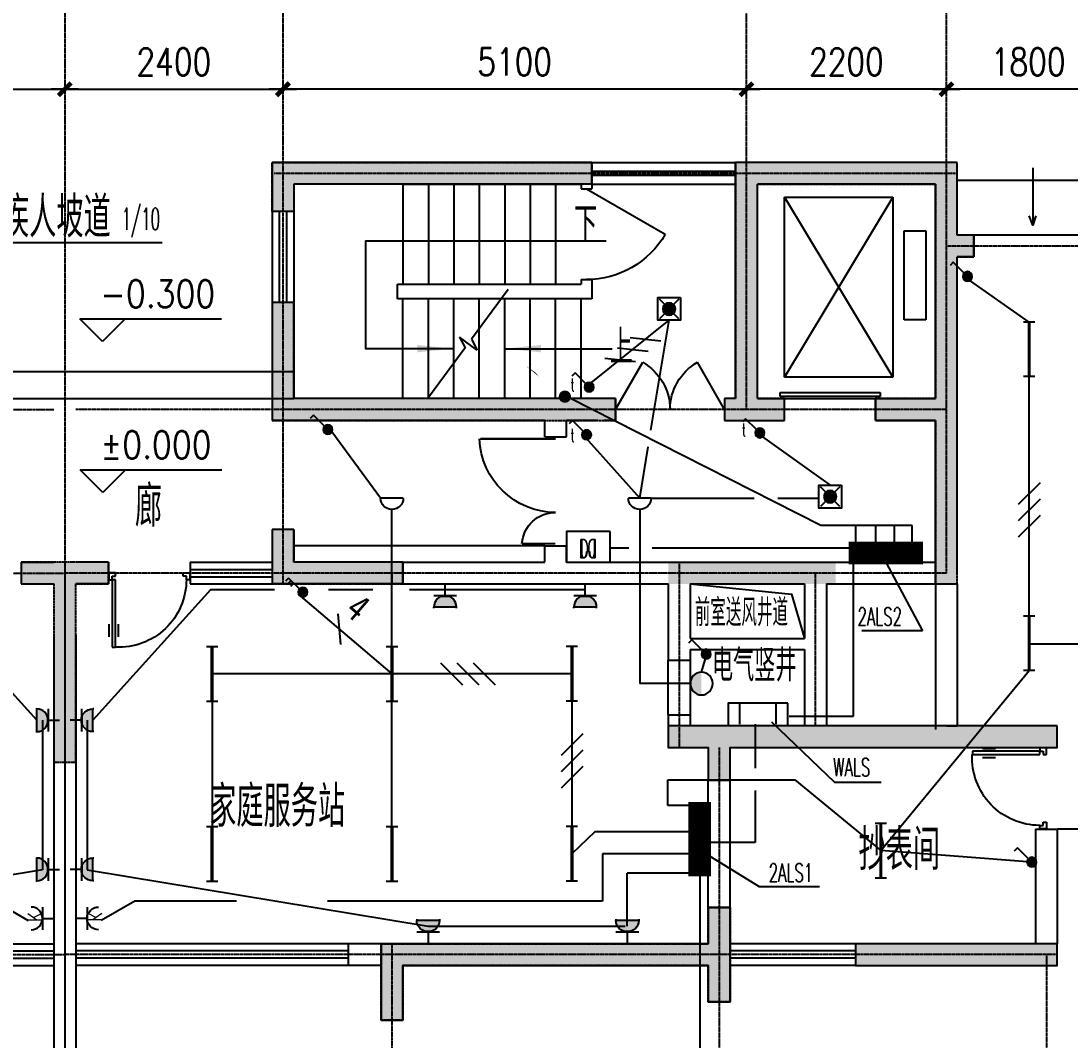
# Model space of a CAD drawing. Extents: x -170759 to 304867, y -311201 to 112352.
# Drawn here: x -65730 to -54188, y -171498 to -160280 of the extents above; entities that cross this region are included whole.
import ezdxf
from ezdxf.enums import TextEntityAlignment as Align

# ---------------------------------------------------------------- set-up
doc = ezdxf.new("R2010")
doc.units = 0
doc.linetypes.add('ACAD_ISO04W100', pattern=[30.5, 24, -3, 0.5, -3])
doc.linetypes.add('DOTE', pattern=[2.42, 2, -0.2, 0.02, -0.2])
doc.layers.get('0').update_dxf_attribs({"linetype": 'CONTINUOUS'})
doc.layers.get('DEFPOINTS').update_dxf_attribs({"linetype": 'CONTINUOUS'})
for name, color, linetype in [('AXIS', 3, 'CONTINUOUS'), ('DOOR', 2, 'CONTINUOUS'), ('DOTE', 251, 'CONTINUOUS'), ('EQUIP', 3, 'CONTINUOUS'), ('PUB_DIM', 3, 'CONTINUOUS'), ('PUB_DIM1', 3, 'CONTINUOUS'), ('STAIR', 2, 'CONTINUOUS'), ('TEX', 7, 'CONTINUOUS'), ('TEXT', 6, 'CONTINUOUS'), ('WALL', 7, 'CONTINUOUS'), ('WINDOW', 151, 'CONTINUOUS'), ('WINDOW_TEXT', 7, 'CONTINUOUS'), ('WIRE', 1, 'CONTINUOUS'), ('WZ', 3, 'CONTINUOUS'), ('ZXX', 2, 'ACAD_ISO04W100'), ('图层1', 1, 'CONTINUOUS')]:
    doc.layers.add(name, color=color, linetype=linetype)
doc.styles.add('DIM_FONT', font='SIMPLEX.shx', dxfattribs={"width": 0.8})
doc.styles.add('HZ1', font='txt', dxfattribs={"bigfont": 'hzk'})
doc.styles.add('HZS', font='txt', dxfattribs={"width": 0.7, "bigfont": 'HZS'})
doc.styles.add('HZXXX', font='romans', dxfattribs={"width": 0.7, "bigfont": 'hzs'})
doc.styles.add('SIMPLEX', font='SIMPLEX.SHX')
doc.dimstyles.new('AXIS', dxfattribs={"dimtxt": 300, "dimasz": 1, "dimexe": 250, "dimexo": 300, "dimgap": 150, "dimtad": 1, "dimdec": 0, "dimdsep": 46, "dimtxsty": 'DIM_FONT', "dimblk": '_DIMX', "dimblk1": '_DIMX', "dimblk2": '_DIMX', "dimcen": 2.5, "dimse1": 1, "dimse2": 1, "dimclrd": 3, "dimclre": 3, "dimclrt": 7, "dimadec": 0, "dimazin": 0, "dimtfac": 1, "dimtdec": 0, "dimtix": 1, "dimtmove": 2, "dimatfit": 3, "dimldrblk": '_DIMX', "dimfxl": 0, "dimtolj": 1, "dimtzin": 0, "dimarcsym": 0})

# ---------------------------------------------------------------- blocks, each defined once
blk = doc.blocks.new('_DIMX')
blk.add_line((-150, 0), (150, 0))
at = {"const_width": 50}
blk.add_lwpolyline([(-70, -70), (70, 70)], dxfattribs=at)
blk = doc.blocks.new('*D658')
at = {"layer": 'AXIS', "color": 3, "lineweight": -2}
blk.add_line((-55549, -161031), (-57747, -161031), dxfattribs=at)
at = {"layer": 'DEFPOINTS', "color": 0}
for p in [(-57748, -161031), (-57748, -162031), (-55548, -161958)]:
    blk.add_point(p, dxfattribs=at)
at = {"layer": 'AXIS', "color": 3, "lineweight": -2, "rotation": 180}
blk.add_blockref('_DIMX', (-57748, -161031), dxfattribs=at)
at = {"layer": 'AXIS', "color": 3, "lineweight": -2}
blk.add_blockref('_DIMX', (-55548, -161031), dxfattribs=at)
at = {"layer": 'AXIS', "color": 7, "insert": (-56648, -160731), "char_height": 300, "attachment_point": 5, "style": 'DIM_FONT'}
blk.add_mtext('\\A1;2200', dxfattribs=at)
blk = doc.blocks.new('*D659')
at = {"layer": 'AXIS', "color": 3, "lineweight": -2}
blk.add_line((-57749, -161031), (-62847, -161031), dxfattribs=at)
at = {"layer": 'DEFPOINTS', "color": 0}
for p in [(-62848, -161031), (-62848, -161958), (-57748, -162031)]:
    blk.add_point(p, dxfattribs=at)
at = {"layer": 'AXIS', "color": 3, "lineweight": -2, "rotation": 180}
blk.add_blockref('_DIMX', (-62848, -161031), dxfattribs=at)
at = {"layer": 'AXIS', "color": 3, "lineweight": -2}
blk.add_blockref('_DIMX', (-57748, -161031), dxfattribs=at)
at = {"layer": 'AXIS', "color": 7, "insert": (-60298, -160731), "char_height": 300, "attachment_point": 5, "style": 'DIM_FONT'}
blk.add_mtext('\\A1;5100', dxfattribs=at)
blk = doc.blocks.new('_DBLK1')
for p, q in [((-0.5, 0), (-0.25, -0.433)), ((0.5, 0), (0.25, -0.433))]:
    blk.add_line(p, q)
for centre, start, end in [((-0.5, 0), 300, 0), ((0.5, 0), 180, 240)]:
    blk.add_arc(centre, 0.5, start, end)
at = {"layer": 'WINDOW_TEXT', "style": 'SIMPLEX', "flags": 9}
blk.add_attdef('A', text='', height=1, dxfattribs=at).set_placement((0, 1.5), align=Align.MIDDLE)
blk = doc.blocks.new('_LINKPT1')
blk.add_line((0, 0), (0, 0))
blk = doc.blocks.new('M_Y4YTM')
for p, q in [((-1.2, 0.25), (-1.2, -0.25)), ((-1.2, 0), (1.2, 0)), ((1.2, 0.25), (1.2, -0.25))]:
    blk.add_line(p, q)
at = {"const_width": 0.14}
blk.add_lwpolyline([(-1.2, 0), (1.2, 0)], dxfattribs=at)
at = {"xscale": 0.002, "yscale": 0.002, "zscale": 0.002}
for p in [(-1.2, 0), (0, 0), (1.2, 0)]:
    blk.add_blockref('_LINKPT1', p, dxfattribs=at)
at = {"width": 0.8, "flags": 9}
blk.add_attdef('A', (0, 0), '', height=0.00002, dxfattribs=at)
blk = doc.blocks.new('_X27OFR')
for p, q in [((0.25, 0.25), (-0.25, 0.25)), ((0, 0.25), (0, 0))]:
    blk.add_line(p, q)
blk.add_arc((0, 0.5), 0.25, 180, 0)
at = {"xscale": 0.002, "yscale": 0.002, "zscale": 0.002}
blk.add_blockref('_LINKPT1', (0, 0), dxfattribs=at)
at = {"style": 'DIM_FONT', "width": 0.8}
blk.add_text('K', height=0.3, dxfattribs=at).set_placement((-0.075, 0.274))
at = {"style": 'DIM_FONT', "width": 0.8, "flags": 9}
blk.add_attdef('A', (0, 0), '', height=0.00002, dxfattribs=at)
blk = doc.blocks.new('M_X23')
for p, q in [((-0.5, 1.05), (-0.5, 1)), ((-0.5, 1), (0.5, 1)), ((0.5, 1.05), (0.5, 1)), ((0.5, 0.5), (-0.5, 0.5)), ((0, 0.5), (0, 0))]:
    blk.add_line(p, q)
blk.add_arc((0, 1), 0.5, 180, 0)
for points in [[(0.433, 0.75), (-0.433, 0.75), (0.5, 1), (-0.5, 1)], [(0.25, 0.567), (-0.25, 0.567), (0.433, 0.75), (-0.433, 0.75)], [(0, 0.5), (0, 0.5), (0.25, 0.567), (-0.25, 0.567)]]:
    blk.add_solid(points)
blk.add_blockref('_LINKPT1', (0.001, 0))
at = {"width": 0.8, "flags": 9}
blk.add_attdef('A', (0, 0), '', height=0.00002, dxfattribs=at)
blk = doc.blocks.new('M_A17ORW')
at = {"const_width": 0.02}
for points in [[(-0.481, -0.0014), (-0.481, -0.3084)], [(0.481, 0.0014), (0.481, -0.6906)]]:
    blk.add_lwpolyline(points, dxfattribs=at)
for centre, radius, start, end in [((-0.5008, -0.0026), 0.3067, 274.24917, 0.21013), ((0.5046, 0.0019), 0.6987, 180.27623, 268.06031)]:
    blk.add_arc(centre, radius, start, end)
blk = doc.blocks.new('_WIE1')
blk.add_line((0.4, 0.4), (-0.4, -0.4))
at = {"width": 0.8}
blk.add_attdef('N', text='', height=1, dxfattribs=at).set_placement((-0.017, 1.056), align=Align.MIDDLE)
blk = doc.blocks.new('M_X10')
for p, q in [((0.147, 0.356), (0.625, 0.833)), ((0.399, 0.607), (0.54, 0.466)), ((0.512, 0.72), (0.653, 0.579)), ((0.625, 0.833), (0.766, 0.692))]:
    blk.add_line(p, q)
blk.add_circle((0, 0.208), 0.208)
for points in [[(-0.18, 0.313), (0.18, 0.313), (-0.208, 0.208), (0.208, 0.208)], [(-0.18, 0.104), (0.18, 0.104), (-0.208, 0.208), (0.208, 0.208)], [(-0.104, 0.389), (0.104, 0.389), (-0.18, 0.313), (0.18, 0.313)], [(-0.104, 0.028), (0.104, 0.028), (-0.18, 0.104), (0.18, 0.104)], [(0, 0.417), (0, 0.417), (-0.104, 0.389), (0.104, 0.389)], [(0, 0), (0, 0), (-0.104, 0.028), (0.104, 0.028)]]:
    blk.add_solid(points)
for p in [(-0.208, 0.208), (0, 0.417), (0.208, 0.208), (0, 0)]:
    blk.add_blockref('_LINKPT1', p)
at = {"width": 0.8, "flags": 9}
blk.add_attdef('A', (0, 0), '', height=0.00002, dxfattribs=at)
blk = doc.blocks.new('M_A23MCU')
for p, q in [((-0.454, 0.081), (-0.454, 0.905)), ((-0.454, 0.905), (-0.413, 0.905)), ((-0.413, 0.905), (-0.413, 0.081)), ((-0.489, 0.782), (-0.489, 0.624)), ((-0.378, 0.782), (-0.378, 0.624)), ((-0.495, -0.002), (-0.495, 0.081)), ((-0.495, 0.081), (-0.454, 0.081)), ((-0.413, 0.081), (-0.454, 0.081)), ((-0.454, 0.081), (-0.454, 0.039)), ((-0.454, 0.039), (-0.413, 0.039)), ((-0.413, 0.039), (-0.413, -0.002)), ((0.412, 0.039), (0.412, -0.002)), ((0.453, 0.039), (0.412, 0.039)), ((0.453, 0.081), (0.453, 0.039)), ((0.494, 0.081), (0.453, 0.081)), ((0.494, -0.002), (0.494, 0.081)), ((-0.413, -0.002), (-0.495, -0.002)), ((-0.495, -0.002), (-0.495, -0.002)), ((0.412, -0.002), (0.494, -0.002)), ((0.494, -0.002), (0.494, -0.002))]:
    blk.add_line(p, q)
blk.add_arc((-0.372, 0.082), 0.825, 359.9283, 92.866)
blk = doc.blocks.new('_WIE3')
for p, q in [((-0.2, 0.4), (-1, -0.4)), ((0.4, 0.4), (-0.4, -0.4)), ((1, 0.4), (0.2, -0.4))]:
    blk.add_line(p, q)
at = {"width": 0.8}
blk.add_attdef('N', text='', height=1, dxfattribs=at).set_placement((-0.017, 1.056), align=Align.MIDDLE)
blk = doc.blocks.new('M_X2')
for p, q in [((0.147, 0.356), (0.625, 0.833)), ((0.625, 0.833), (0.766, 0.692))]:
    blk.add_line(p, q)
blk.add_circle((0, 0.208), 0.208)
for points in [[(-0.18, 0.313), (0.18, 0.313), (-0.208, 0.208), (0.208, 0.208)], [(-0.18, 0.104), (0.18, 0.104), (-0.208, 0.208), (0.208, 0.208)], [(-0.104, 0.389), (0.104, 0.389), (-0.18, 0.313), (0.18, 0.313)], [(-0.104, 0.028), (0.104, 0.028), (-0.18, 0.104), (0.18, 0.104)], [(0, 0.417), (0, 0.417), (-0.104, 0.389), (0.104, 0.389)], [(0, 0), (0, 0), (-0.104, 0.028), (0.104, 0.028)]]:
    blk.add_solid(points)
for p in [(-0.208, 0.208), (0, 0.417), (0.208, 0.208), (0, 0)]:
    blk.add_blockref('_LINKPT1', p)
at = {"width": 0.8, "flags": 9}
blk.add_attdef('A', (0, 0), '', height=0.00002, dxfattribs=at)
blk = doc.blocks.new('M_Y22UGQ')
blk.add_circle((0, 0.5), 0.5)
for points in [[(0.433, 0.25), (-0.433, 0.25), (0.5, 0.5), (-0.5, 0.5)], [(0.25, 0.067), (-0.25, 0.067), (0.433, 0.25), (-0.433, 0.25)], [(0, 0), (0, 0), (0.25, 0.067), (-0.25, 0.067)]]:
    blk.add_solid(points)
for p in [(0, 1), (0, 1), (-0.5, 0.5), (-0.5, 0.5), (0.5, 0.5), (0.5, 0.5), (0, 0), (0, 0)]:
    blk.add_blockref('_LINKPT1', p)
at = {"width": 0.8, "flags": 9}
blk.add_attdef('A', (0, 0), '', height=0.00002, dxfattribs=at)
blk = doc.blocks.new('_Y0SCX')
blk.add_line((-0.5, 0), (0.5, 0))
blk.add_arc((0, 0), 0.5, 180, 0)
at = {"xscale": 0.002, "yscale": 0.002, "zscale": 0.002}
for p in [(-0.5, 0), (0, 0), (0.5, 0), (0, -0.5)]:
    blk.add_blockref('_LINKPT1', p, dxfattribs=at)
at = {"style": 'DIM_FONT', "width": 0.8, "flags": 9}
blk.add_attdef('A', (0, 0), '', height=0.00002, dxfattribs=at)
blk = doc.blocks.new('M_Y9')
for p, q in [((-0.429, 0.429), (0.429, -0.429)), ((-0.429, -0.429), (0.429, 0.429))]:
    blk.add_line(p, q)
blk.add_lwpolyline([(-0.5, 0.5), (-0.5, -0.5), (0.5, -0.5), (0.5, 0.5)], close=True)
blk.add_circle((0, 0), 0.275)
for points in [[(-0.238, 0.137), (0.238, 0.137), (-0.275, 0), (0.275, 0)], [(-0.238, -0.137), (0.238, -0.137), (-0.275, 0), (0.275, 0)], [(-0.137, 0.238), (0.137, 0.238), (-0.238, 0.137), (0.238, 0.137)], [(0, 0.275), (0, 0.275), (-0.137, 0.238), (0.137, 0.238)], [(-0.137, -0.238), (0.137, -0.238), (-0.238, -0.137), (0.238, -0.137)], [(0, -0.275), (0, -0.275), (-0.137, -0.238), (0.137, -0.238)]]:
    blk.add_solid(points)
for p in [(0, 0.5), (-0.5, 0), (0.5, 0), (0, -0.5)]:
    blk.add_blockref('_LINKPT1', p)
at = {"width": 0.8, "flags": 9}
blk.add_attdef('A', (0, 0), '', height=0.00002, dxfattribs=at)
blk = doc.blocks.new('_DBLK')
blk.add_line((-0.5, 0), (0, -0.866))
blk.add_arc((-0.5, 0), 1, 300, 0)
at = {"layer": 'WINDOW_TEXT', "style": 'SIMPLEX', "flags": 9}
blk.add_attdef('A', text='', height=1, dxfattribs=at).set_placement((0, 1.5), align=Align.MIDDLE)
blk = doc.blocks.new('_ARROW')
blk.add_solid([(0, 0), (-1, 0.1), (-1, -0.1)])
blk = doc.blocks.new('*D683')
at = {"layer": 'AXIS', "color": 3, "lineweight": -2}
blk.add_line((-53749, -161031), (-55547, -161031), dxfattribs=at)
at = {"layer": 'DEFPOINTS', "color": 0}
for p in [(-55548, -161031), (-53748, -161811), (-55548, -161958)]:
    blk.add_point(p, dxfattribs=at)
at = {"layer": 'AXIS', "color": 3, "lineweight": -2, "rotation": 180}
blk.add_blockref('_DIMX', (-55548, -161031), dxfattribs=at)
at = {"layer": 'AXIS', "color": 3, "lineweight": -2}
blk.add_blockref('_DIMX', (-53748, -161031), dxfattribs=at)
at = {"layer": 'AXIS', "color": 7, "insert": (-54648, -160731), "char_height": 300, "attachment_point": 5, "style": 'DIM_FONT'}
blk.add_mtext('\\A1;1800', dxfattribs=at)
blk = doc.blocks.new('A$C5BF41A8D')
at = {"layer": '图层1', "color": 4}
blk.add_lwpolyline([(325, 69, 0, 0, 0), (137, 479, 80, 0, 0), (0, 736, 0, 0, 0)], format="xyseb", dxfattribs=at)
at = {"layer": '图层1', "color": 4, "const_width": 111}
blk.add_lwpolyline([(339, 135, -1), (240, 80, -1)], format="xyb", close=True, dxfattribs=at)
blk = doc.blocks.new('A$C6CB452B1')
at = {"layer": '图层1', "color": 4, "rotation": 10.00053800874776}
blk.add_blockref('A$C5BF41A8D', (128, -45), dxfattribs=at)
blk = doc.blocks.new('A$C7E1201DE')
at = {"layer": 'EQUIP'}
blk.add_blockref('A$C6CB452B1', (0, -1), dxfattribs=at)

msp = doc.modelspace()

# ---------------------------------------------------------------- hatches: boundary and pattern name
at = {"layer": 'ZXX'}
h = msp.add_hatch(color=256, dxfattribs=at)
h.paths.add_polyline_path([(-62847.73424, -161837.50102), (-59447.73424, -161837.50102), (-59447.73424, -161957.50102), (-62847.73424, -161957.50102)])
h.paths.add_polyline_path([(-62847.73424, -161957.50102), (-59447.73424, -161957.50102), (-59447.73424, -162077.50102), (-62727.73424, -162077.50102), (-62727.73424, -162377.50102), (-62847.73424, -162377.50102)])
h.paths.add_polyline_path([(-62967.73424, -161837.50102), (-62847.73424, -161837.50102), (-62847.73424, -162377.50102), (-62967.73424, -162377.50102)])
for points in [[(-55427.73424, -166477.50102), (-55427.73424, -162877.50102), (-55247.73424, -162877.50102), (-55247.73424, -162637.50102), (-55427.73424, -162637.50102), (-55427.73424, -161837.50102), (-57867.73424, -161837.50102), (-57867.73424, -164437.50102), (-57987.73424, -164437.50102), (-57987.73424, -164677.50102), (-57327.73424, -164677.50102), (-57327.73424, -164437.50102), (-57627.73424, -164437.50102), (-57627.73424, -162077.50102), (-55667.73424, -162077.50102), (-55667.73424, -164437.50102), (-56327.73424, -164437.50102), (-56327.73424, -164677.50102), (-55667.73424, -164677.50102), (-55667.73424, -166477.50102)], [(-54327.73424, -168277.50102), (-54327.73424, -168037.50102), (-58607.73424, -168037.50102), (-58607.73424, -168277.50102), (-58167.73424, -168277.50102), (-58167.73424, -168637.50102), (-57927.73424, -168637.50102), (-57927.73424, -168277.50102)]]:
    msp.add_hatch(color=256, dxfattribs=at).paths.add_polyline_path(points)
h = msp.add_hatch(color=256, dxfattribs=at)
h.paths.add_polyline_path([(-62847.73424, -163377.50102), (-62727.73424, -163377.50102), (-62727.73424, -164437.50102), (-59187.73424, -164437.50102), (-59187.73424, -164557.50102), (-62847.73424, -164557.50102)])
h.paths.add_polyline_path([(-59847.73424, -164557.50102), (-59187.73424, -164557.50102), (-59187.73424, -164677.50102), (-59847.73424, -164677.50102)])
h.paths.add_polyline_path([(-62847.73424, -164557.50102), (-59847.73424, -164557.50102), (-59847.73424, -164677.50102), (-62847.73424, -164677.50102)])
h.paths.add_polyline_path([(-62967.73424, -163377.50102), (-62847.73424, -163377.50102), (-62847.73424, -164557.50102), (-62967.73424, -164557.50102)])
h.paths.add_polyline_path([(-62967.73424, -164557.50102), (-62847.73424, -164557.50102), (-62847.73424, -164677.50102), (-62967.73424, -164677.50102)])
h = msp.add_hatch(color=256, dxfattribs=at)
h.paths.add_polyline_path([(-62967.73424, -165877.50102), (-62847.73424, -165877.50102), (-62847.73424, -166357.50102), (-62967.73424, -166357.50102)])
h.paths.add_polyline_path([(-62847.73424, -165877.50102), (-62727.73424, -165877.50102), (-62727.73424, -166237.50102), (-61527.73424, -166237.50102), (-61527.73424, -166357.50102), (-62847.73424, -166357.50102)])
h.paths.add_polyline_path([(-62847.73424, -166357.50102), (-61527.73424, -166357.50102), (-61527.73424, -166477.50102), (-62847.73424, -166477.50102)])
h.paths.add_polyline_path([(-62967.73424, -166357.50102), (-62847.73424, -166357.50102), (-62847.73424, -166477.50102), (-62967.73424, -166477.50102)])
h = msp.add_hatch(color=256, dxfattribs=at)
h.paths.add_polyline_path([(-65727.73424, -166237.50102), (-65727.73424, -166357.50102), (-65247.73424, -166357.50102), (-64767.73424, -166357.50102), (-64767.73424, -166237.50102)])
h.paths.add_polyline_path([(-65727.73424, -166357.50102), (-65727.73424, -166477.50102), (-65367.73424, -166477.50102), (-65367.73424, -168437.50102), (-65127.73424, -168437.50102), (-65127.73424, -166477.50102), (-64767.73424, -166477.50102), (-64767.73424, -166357.50102), (-65247.73424, -166357.50102)])
h = msp.add_hatch(color=256, dxfattribs=at)
h.paths.add_polyline_path([(-58607.73424, -166357.50102), (-58607.73424, -166237.50102), (-56767.73424, -166237.50102), (-56767.73424, -166357.50102)])
h.paths.add_polyline_path([(-56767.73424, -166357.50102), (-56767.73424, -166477.50102), (-58607.73424, -166477.50102), (-58607.73424, -166357.50102)])
h = msp.add_hatch(color=256, dxfattribs=at)
h.paths.add_polyline_path([(-61647.73424, -170437.50102), (-58167.73424, -170437.50102), (-58167.73424, -170037.50102), (-58047.73424, -170037.50102), (-58047.73424, -170557.50102), (-61647.73424, -170557.50102)])
h.paths.add_polyline_path([(-61647.73424, -170557.50102), (-58047.73424, -170557.50102), (-58047.73424, -171077.50102), (-58167.73424, -171077.50102), (-58167.73424, -170677.50102), (-61527.73424, -170677.50102), (-61527.73424, -171277.50102), (-61647.73424, -171277.50102)])
h.paths.add_polyline_path([(-58047.73424, -170037.50102), (-57927.73424, -170037.50102), (-57927.73424, -170557.50102), (-58047.73424, -170557.50102)])
h.paths.add_polyline_path([(-58047.73424, -170557.50102), (-57927.73424, -170557.50102), (-57927.73424, -171077.50102), (-58047.73424, -171077.50102)])
h.paths.add_polyline_path([(-61767.73424, -170557.50102), (-61647.73424, -170557.50102), (-61647.73424, -171277.50102), (-61767.73424, -171277.50102)])
h.paths.add_polyline_path([(-61767.73424, -170437.50102), (-61647.73424, -170437.50102), (-61647.73424, -170557.50102), (-61767.73424, -170557.50102)])
h = msp.add_hatch(color=256, dxfattribs=at)
h.paths.add_polyline_path([(-55947.73424, -170437.50102), (-54327.73424, -170437.50102), (-54327.73424, -170557.50102), (-55947.73424, -170557.50102)])
h.paths.add_polyline_path([(-54447.73424, -170557.50102), (-54327.73424, -170557.50102), (-54327.73424, -170677.50102), (-54447.73424, -170677.50102)])
h.paths.add_polyline_path([(-55947.73424, -170557.50102), (-54447.73424, -170557.50102), (-54447.73424, -170677.50102), (-55947.73424, -170677.50102)])
h.paths.add_polyline_path([(-56547.73424, -170557.50102), (-55947.73424, -170557.50102), (-55947.73424, -170677.50102), (-56547.73424, -170677.50102)])
h.paths.add_polyline_path([(-56547.73424, -170437.50102), (-55947.73424, -170437.50102), (-55947.73424, -170557.50102), (-56547.73424, -170557.50102)])

# ---------------------------------------------------------------- linework, layer by layer
at = {"layer": 'AXIS'}
for p in [(-56327.73424, -164437.50102), (-55667.73424, -164677.50102)]:
    msp.add_line(p, (-56327.73424, -164677.50102), dxfattribs=at)
msp.add_lwpolyline([(-58367.73424, -166477.50102), (-57253.16105, -166589.55808), (-57107.73424, -167077.50102)], dxfattribs=at)
at = {"layer": 'DOOR'}
for p, q in [((-53867.73424, -162037.50102), (-55427.73424, -162037.50102)), ((-54047.73424, -162637.50102), (-55247.73424, -162637.50102)), ((-53247.73424, -169177.50102), (-54327.73424, -169177.50102))]:
    msp.add_line(p, q, dxfattribs=at)
for points in [[(-54595.30656, -161898.10274), (-54595.30656, -162527.00343)], [(-54562.33494, -162424.4582), (-54595.30656, -162527.00343), (-54635.6027, -162424.4582)]]:
    msp.add_lwpolyline(points, dxfattribs=at)
at = {"layer": 'DOTE', "linetype": 'DOTE', "ltscale": 0.5}
for p, q in [((-65247.73424, -159716.41802), (-65247.73424, -179578.11172)), ((-62847.73424, -159716.41802), (-62847.73424, -166477.50102)), ((-57747.73424, -164557.50102), (-57747.73424, -159716.41802)), ((-55547.73424, -166357.50102), (-55547.73424, -159716.41802)), ((-55447.73424, -161957.50102), (-62945.73424, -161957.50102)), ((-53747.73424, -162757.50102), (-55547.73424, -162757.50102)), ((-74947.73424, -164557.50102), (-65367.73424, -164557.50102)), ((-55547.73424, -164557.50102), (-65127.73424, -164557.50102)), ((-65247.73424, -166237.50102), (-65247.73424, -177323.43159)), ((-65247.73424, -166237.50102), (-65247.73424, -177323.43159)), ((-58487.73424, -166237.50102), (-58487.73424, -168277.50102)), ((-74947.73424, -166357.50102), (-65247.73424, -166357.50102)), ((-55547.73424, -166357.50102), (-65247.73424, -166357.50102)), ((-61647.73424, -166357.50102), (-61647.73424, -166477.50102)), ((-56987.73424, -168037.50102), (-56987.73424, -166357.50102)), ((-58047.73424, -168277.50102), (-58047.73424, -179578.11172)), ((-61647.73424, -170437.50102), (-61647.73424, -179578.11172)), ((-76167.73424, -170557.50102), (-65247.73424, -170557.50102)), ((-54327.73424, -170557.50102), (-65247.73424, -170557.50102)), ((-54327.73424, -170557.50102), (-65247.73424, -170557.50102)), ((-54447.73424, -170557.50102), (-54447.73424, -179578.11172))]:
    msp.add_line(p, q, dxfattribs=at)
at = {"layer": 'EQUIP'}
msp.add_lwpolyline([(-59247.67951, -165900.01837), (-59727.73424, -165900.01837), (-59727.73424, -166237.50102), (-59247.67951, -166237.50102)], close=True, dxfattribs=at)
msp.add_lwpolyline([(-59247.67951, -165900.01837), (-59727.73424, -165900.01837), (-59727.73424, -166237.50102), (-59247.67951, -166237.50102)], close=True, dxfattribs=at)
at = {"layer": 'PUB_DIM1'}
for points in [[(-60967.68712, -163887.50102), (-61934.53141, -163887.50102), (-61934.53141, -162701.39917), (-59290.88857, -162701.39917)], [(-60407.68712, -163887.50102), (-59223.9556, -163887.50102)]]:
    msp.add_lwpolyline(points, dxfattribs=at)
at = {"layer": 'STAIR'}
for p, q in [((-61527.68712, -162077.50102), (-61527.68712, -163177.50102)), ((-61527.68712, -162077.50102), (-59567.68712, -162077.50102)), ((-61247.68712, -162077.50102), (-61247.68712, -163177.50102)), ((-60967.68712, -162077.50102), (-60967.68712, -163177.50102)), ((-60687.68712, -162077.50102), (-60687.68712, -163177.50102)), ((-60407.68712, -162077.50102), (-60407.68712, -163177.50102)), ((-60127.68712, -162077.50102), (-60127.68712, -163177.50102)), ((-59847.68712, -162077.50102), (-59847.68712, -163177.50102)), ((-57327.73424, -162220.69519), (-56138.45586, -162220.69519)), ((-56138.45586, -162220.69519), (-57327.73424, -164201.50102)), ((-57327.73424, -162220.69519), (-56138.45586, -164201.50102)), ((-57327.73424, -164201.50102), (-57327.73424, -162220.69519)), ((-56138.45586, -162220.69519), (-56138.45586, -164201.50102)), ((-56011.33199, -162589.23116, 0), (-55775.33199, -162589.23116, 0)), ((-56011.33199, -163569.23116, 0), (-56011.33199, -162589.23116, 0)), ((-55775.33199, -162589.23116, 0), (-55775.33199, -163569.23116, 0)), ((-60369.30873, -163237.50102), (-60772.82818, -163783.29044)), ((-61527.68712, -164437.50102), (-61527.68712, -163337.50102)), ((-61247.68712, -164437.50102), (-61247.68712, -163337.50102)), ((-60967.68712, -164437.50102), (-60967.68712, -163337.50102)), ((-60687.68712, -164437.50102), (-60687.68712, -163337.50102)), ((-60407.68712, -164437.50102), (-60407.68712, -163337.50102)), ((-60127.68712, -164437.50102), (-60127.68712, -163337.50102)), ((-59847.68712, -164437.50102), (-59847.68712, -163337.50102)), ((-59567.68712, -164437.50102), (-59567.68712, -163337.50102)), ((-55775.33199, -163569.23116, 0), (-56011.33199, -163569.23116, 0)), ((-60904.98978, -163760.19688), (-60844.16767, -163879.78229)), ((-60712.00608, -163902.87586), (-60904.98978, -163760.19688)), ((-60844.16767, -163879.78229), (-61247.68712, -164425.57172)), ((-60772.82818, -163783.29044), (-60712.00608, -163902.87586)), ((-66477.73424, -164137.50102), (-62727.73424, -164137.50102)), ((-56138.45586, -164201.50102), (-57327.73424, -164201.50102)), ((-66477.73424, -164437.50102), (-62727.73424, -164437.50102)), ((-59867.68712, -164437.50102), (-61527.68712, -164437.50102)), ((-57375.35736, -164412.92571), (-57375.35736, -164371.69385)), ((-57375.35736, -164371.69385), (-56277.33313, -164371.69385)), ((-56277.33313, -164412.92571), (-57375.35736, -164412.92571)), ((-57327.73424, -164437.50102), (-56327.73424, -164437.50102)), ((-56277.33313, -164371.69385), (-56277.33313, -164412.92571)), ((-59967.73424, -166057.50102), (-62727.73424, -166057.50102))]:
    msp.add_line(p, q, dxfattribs=at)
at = {"layer": 'TEX', "color": 3}
msp.add_lwpolyline([(-64175.23241, -162721.77448), (-66307.41317, -162721.77448), (-66969.35757, -163229.66351)], dxfattribs=at)
at = {"layer": 'TEXT', "color": 3}
for p, q in [((-65082.02525, -163558.80999), (-63524.33912, -163558.80999)), ((-64832.02525, -163808.90863), (-65082.02525, -163558.80999)), ((-64582.02525, -163558.80999), (-64832.02525, -163808.90863)), ((-65078.44234, -165220.88444), (-63520.75621, -165220.88444)), ((-64828.44234, -165470.98308), (-65078.44234, -165220.88444)), ((-64578.44234, -165220.88444), (-64828.44234, -165470.98308))]:
    msp.add_line(p, q, dxfattribs=at)
at = {"layer": 'WALL'}
for p, q in [((-62967.73424, -161837.50102), (-62967.73424, -162377.50102)), ((-59447.73424, -161837.50102), (-62967.73424, -161837.50102)), ((-59447.73424, -162077.50102, 19600), (-59447.73424, -161837.50102, 19600)), ((-57867.73424, -164437.50102), (-57867.73424, -161837.50102)), ((-55427.73424, -161837.50102), (-57867.73424, -161837.50102)), ((-55427.73424, -162637.50102), (-55427.73424, -161837.50102)), ((-59447.73424, -162077.50102), (-62727.73424, -162077.50102)), ((-62727.73424, -162077.50102), (-62727.73424, -162377.50102)), ((-59567.68712, -162077.50102), (-59567.68712, -162127.50102)), ((-59567.68712, -162127.50102), (-59447.68712, -162127.50102)), ((-59447.68712, -162077.50102), (-59447.68712, -162127.50102)), ((-55667.73424, -162077.50102), (-57627.73424, -162077.50102)), ((-57627.73424, -164437.50102), (-57627.73424, -162077.50102)), ((-55667.73424, -164437.50102), (-55667.73424, -162077.50102)), ((-62727.73424, -162377.50102), (-62967.73424, -162377.50102)), ((-55247.73424, -162637.50102), (-55427.73424, -162637.50102)), ((-55247.73424, -162637.50102), (-55247.73424, -162877.50102)), ((-55427.73424, -166357.50102), (-55427.73424, -162877.50102)), ((-55247.73424, -162877.50102), (-55427.73424, -162877.50102)), ((-61587.68712, -163177.50102), (-59567.68712, -163177.50102)), ((-61587.68712, -163337.50102), (-61587.68712, -163177.50102)), ((-59567.68712, -163127.50102), (-59447.68712, -163127.50102)), ((-59567.68712, -163127.50102), (-59567.68712, -163177.50102)), ((-59447.68712, -163127.50102), (-59447.68712, -163177.50102)), ((-59447.68712, -163177.50102), (-59447.68712, -163337.50102)), ((-62727.73424, -163377.50102), (-62967.73424, -163377.50102)), ((-62967.73424, -163377.50102), (-62967.73424, -164677.50102)), ((-62727.73424, -163377.50102), (-62727.73424, -164437.50102)), ((-59447.68712, -163337.50102), (-61587.68712, -163337.50102)), ((-59187.73424, -164437.50102), (-62727.73424, -164437.50102)), ((-59187.73424, -164437.50102), (-59187.73424, -164677.50102)), ((-57987.73424, -164437.50102), (-57987.73424, -164677.50102)), ((-57867.73424, -164437.50102), (-57987.73424, -164437.50102)), ((-57627.73424, -164437.50102), (-57327.73424, -164437.50102)), ((-57327.73424, -164677.50102), (-57327.73424, -164437.50102)), ((-56327.73424, -164677.50102), (-56327.73424, -164437.50102)), ((-56327.73424, -164437.50102), (-55667.73424, -164437.50102)), ((-62727.73424, -164677.50102), (-62967.73424, -164677.50102)), ((-59967.73424, -164677.50102), (-62727.73424, -164677.50102)), ((-62727.73424, -164677.50102), (-62727.73424, -164677.50102)), ((-59967.73424, -164857.50102), (-59967.73424, -164677.50102)), ((-59377.73424, -164677.50102), (-59727.73424, -164677.50102)), ((-59727.73424, -164857.50102), (-59727.73424, -164677.50102)), ((-59187.73424, -164677.50102), (-59317.73424, -164677.50102)), ((-57987.73424, -164677.50102), (-57327.73424, -164677.50102)), ((-56327.73424, -164677.50102), (-55667.73424, -164677.50102)), ((-55667.73424, -166237.50102), (-55667.73424, -164677.50102)), ((-59967.73424, -164857.50102), (-59727.73424, -164857.50102)), ((-62727.73424, -165877.50102), (-62967.73424, -165877.50102)), ((-62967.73424, -165877.50102), (-62967.73424, -166237.50102)), ((-62727.73424, -165877.50102), (-62727.73424, -166237.50102)), ((-59967.73424, -166057.50102), (-59727.73424, -166057.50102)), ((-59967.73424, -166237.50102), (-59967.73424, -166057.50102)), ((-59727.73424, -166237.50102), (-59727.73424, -166057.50102)), ((-65727.73424, -166237.50102), (-65727.73424, -166477.50102)), ((-65727.73424, -166237.50102), (-65367.73424, -166237.50102)), ((-64767.73424, -166237.50102), (-65127.73424, -166237.50102)), ((-64767.73424, -166237.50102), (-64767.73424, -166477.50102)), ((-64767.73424, -166237.50102), (-64767.73424, -166477.50102)), ((-62967.73424, -166237.50102), (-62967.73424, -166477.50102)), ((-62967.73424, -166237.50102), (-62967.73424, -166477.50102)), ((-61527.73424, -166237.50102), (-62727.73424, -166237.50102)), ((-61527.73424, -166237.50102), (-61527.73424, -166477.50102)), ((-61527.73424, -166237.50102), (-59967.73424, -166237.50102)), ((-59727.73424, -166237.50102), (-55667.73424, -166237.50102)), ((-58607.73424, -166237.50102), (-56867.73424, -166237.50102)), ((-55667.73424, -166477.50102), (-55667.73424, -166237.50102)), ((-65727.73424, -166477.50102), (-65367.73424, -166477.50102)), ((-64767.73424, -166477.50102), (-65127.73424, -166477.50102)), ((-61527.73424, -166477.50102), (-62967.73424, -166477.50102)), ((-61527.73424, -166477.50102), (-58607.73424, -166477.50102)), ((-58607.73424, -166477.50102), (-58607.73424, -167317.50102)), ((-58367.73424, -166477.50102), (-57107.73424, -166477.50102)), ((-58367.73424, -166477.50102), (-58367.73424, -167077.50102)), ((-58367.73424, -166477.50102), (-58367.73424, -167077.50102)), ((-57107.73424, -166477.50102), (-57107.73424, -167077.50102)), ((-56867.73424, -166477.50102), (-55667.73424, -166477.50102)), ((-56867.73424, -166477.50102), (-56867.73424, -168037.50102)), ((-55667.73424, -166477.50102), (-55427.73424, -166477.50102)), ((-55667.73424, -166477.50102), (-55667.73424, -168079.15221)), ((-55427.73424, -166477.50102), (-55427.73424, -168037.50102)), ((-65367.73424, -167037.50102), (-65367.73424, -170557.50102)), ((-65127.73424, -167037.50102), (-65127.73424, -170557.50102)), ((-58367.73424, -167077.50102), (-57107.73424, -167077.50102)), ((-58367.73424, -167197.50102), (-57107.73424, -167197.50102)), ((-58367.73424, -167197.50102), (-58367.73424, -167317.50102)), ((-58367.73424, -167197.50102), (-58367.73424, -167317.50102)), ((-57107.73424, -167197.50102), (-57107.73424, -168037.50102)), ((-58607.73424, -167317.50102), (-58367.73424, -167317.50102)), ((-58607.73424, -167917.50102), (-58367.73424, -167917.50102)), ((-58607.73424, -167917.50102), (-58607.73424, -168277.50102)), ((-58367.73424, -167917.50102), (-58367.73424, -168037.50102)), ((-58367.73424, -167917.50102), (-58367.73424, -168037.50102)), ((-57107.73424, -168037.50102), (-57107.73424, -168037.50102)), ((-56867.73424, -168037.50102), (-56867.73424, -168037.50102)), ((-55547.73424, -168037.50102), (-55427.73424, -168037.50102)), ((-55547.73424, -168037.50102), (-55547.73424, -168037.50102)), ((-55427.73424, -168037.50102), (-55427.73424, -168037.50102)), ((-58167.73424, -170037.50102), (-58167.73424, -168637.50102)), ((-57927.73424, -170037.50102), (-57927.73424, -168637.50102)), ((-54567.73424, -169177.50102), (-54567.73424, -170437.50102)), ((-54567.73424, -169177.50102), (-54327.73424, -169177.50102)), ((-54327.73424, -169177.50102), (-54327.73424, -170437.50102)), ((-61767.73424, -170437.50102), (-62127.73424, -170437.50102)), ((-62127.73424, -170677.50102), (-62127.73424, -170437.50102)), ((-65367.73424, -170557.50102), (-65367.73424, -177157.50102)), ((-65127.73424, -170557.50102), (-65127.73424, -177157.50102)), ((-61767.73424, -170677.50102), (-62127.73424, -170677.50102))]:
    msp.add_line(p, q, dxfattribs=at)
at = {"layer": 'WALL', "color": 8}
for p, q in [((-58607.73424, -167917.50102), (-58607.73424, -167317.50102)), ((-58367.73424, -167317.50102), (-58367.73424, -167917.50102))]:
    msp.add_line(p, q, dxfattribs=at)
at = {"layer": 'WALL'}
for points in [[(-54327.73424, -168037.50102), (-55427.73424, -168037.50102), (-55427.73424, -168037.50102), (-55549.13871, -168037.50102), (-55549.13871, -168037.50102), (-56867.73424, -168037.50102), (-56867.73424, -168037.50102), (-57107.73424, -168037.50102), (-57107.73424, -168037.50102), (-58607.73424, -168037.50102), (-58607.73424, -168277.50102), (-58167.73424, -168277.50102), (-58167.73424, -168637.50102), (-57927.73424, -168637.50102), (-57927.73424, -168277.50102), (-54327.73424, -168277.50102)], [(-61767.73424, -170437.50102), (-61767.73424, -171277.50102), (-61527.73424, -171277.50102), (-61527.73424, -170677.50102), (-58167.73424, -170677.50102), (-58167.73424, -171077.50102), (-57927.73424, -171077.50102), (-57927.73424, -170037.50102), (-58167.73424, -170037.50102), (-58167.73424, -170437.50102)], [(-56547.73424, -170437.50102), (-56547.73424, -170677.50102), (-54327.73424, -170677.50102), (-54327.73424, -170437.50102)]]:
    msp.add_lwpolyline(points, close=True, dxfattribs=at)
at = {"layer": 'WINDOW'}
for p, q in [((-57867.73424, -161841.51903), (-59447.73424, -161841.51903)), ((-57867.73424, -161937.50102), (-59447.73424, -161937.50102)), ((-59447.73424, -161977.50102, 19600), (-57867.73424, -161977.50102, 19600)), ((-59447.73424, -162077.50102), (-57867.73424, -162077.50102)), ((-62967.73424, -162377.50102), (-62967.73424, -163377.50102)), ((-62887.73424, -162377.50102), (-62887.73424, -163377.50102)), ((-62807.73424, -162377.50102), (-62807.73424, -163377.50102)), ((-62727.73424, -162377.50102), (-62727.73424, -163377.50102)), ((-63867.73424, -166237.50102), (-63867.73424, -166477.50102)), ((-63867.73424, -166237.50102), (-62967.73424, -166237.50102)), ((-63867.73424, -166317.50102), (-62967.73424, -166317.50102)), ((-63867.73424, -166397.50102), (-62967.73424, -166397.50102)), ((-63867.73424, -166477.50102), (-62967.73424, -166477.50102)), ((-68367.73424, -170437.50102), (-65367.73424, -170437.50102)), ((-62127.73424, -170437.50102), (-65127.73424, -170437.50102)), ((-56547.73424, -170437.50102), (-57927.73424, -170437.50102)), ((-68367.73424, -170517.50102), (-65367.73424, -170517.50102)), ((-62127.73424, -170517.50102), (-65127.73424, -170517.50102)), ((-56547.73424, -170517.50102), (-57927.73424, -170517.50102)), ((-68367.73424, -170597.50102), (-65367.73424, -170597.50102)), ((-68367.73424, -170677.50102), (-65367.73424, -170677.50102)), ((-62127.73424, -170597.50102), (-65127.73424, -170597.50102)), ((-62127.73424, -170677.50102), (-65127.73424, -170677.50102)), ((-56547.73424, -170597.50102), (-57927.73424, -170597.50102)), ((-56547.73424, -170677.50102), (-57927.73424, -170677.50102))]:
    msp.add_line(p, q, dxfattribs=at)
at = {"layer": 'WIRE'}
for p, q in [((-54636.64515, -163595.31577), (-55289.39106, -163136.70811)), ((-59474.67242, -164278.53525), (-58598.97155, -163575.25354)), ((-58798.56435, -164784.43377), (-58598.97155, -163575.25354)), ((-54636.64515, -167137.50102), (-54636.64515, -164195.31577)), ((-56929.53684, -165832.72565), (-59699.01072, -164429.75845)), ((-61773.42701, -165533.24817), (-62309.6961, -164803.12634)), ((-59549.3085, -164830.6391), (-58922.16706, -165533.24817)), ((-57570.71035, -164857.64983), (-56827.50676, -165391.6171)), ((-58922.16706, -165533.24817), (-58828.68851, -164966.93303)), ((-58797.16706, -165533.24817), (-57664.63428, -165533.24817)), ((-57400.89268, -165533.24817), (-56952.50676, -165533.24817)), ((-61647.73424, -167167.50102), (-61648.37402, -165658.24816)), ((-58922.16706, -165658.24817), (-58922.16706, -167573.8061)), ((-55924.79766, -165832.72565), (-56929.53684, -165832.72565)), ((-56543.09901, -166012.92345), (-56543.09901, -165832.72565)), ((-56324.1173, -166012.92345), (-56324.1173, -165832.72565)), ((-56118.01698, -166012.92345), (-56118.01698, -165832.72565)), ((-55924.79766, -166012.92345), (-55924.79766, -165832.72565)), ((-59249.35184, -166078.78954), (-59043.25152, -166078.78954)), ((-58785.62603, -166078.78954), (-56595.80972, -166078.78954)), ((-56570.04733, -167932.25113), (-56570.04733, -166220.37358)), ((-66852.30258, -166543.81495), (-65555.23424, -167977.91014)), ((-63643.1659, -166543.81495), (-64940.23424, -167977.91014)), ((-62939.50362, -166543.81495), (-63643.1659, -166543.81495)), ((-61858.05684, -166543.81495), (-62345.97232, -166543.81495)), ((-59521.90584, -166543.81495), (-61453.85502, -166543.81495)), ((-62655.32401, -166613.44848), (-61647.73424, -167467.50102)), ((-54636.64515, -167137.50102), (-51547.73424, -167137.50102)), ((-58242.73424, -167448.8061), (-58192.1336, -167274.99165)), ((-59667.73424, -167467.50102), (-63627.73424, -167467.50102)), ((-63627.73424, -167467.50102), (-63627.73424, -169147.50102)), ((-56268.65478, -169410.67705), (-54636.64515, -167430.94528)), ((-58367.73424, -167573.82105), (-58922.16706, -167573.8061)), ((-61647.73424, -169147.50102), (-61647.73424, -167767.50102)), ((-59667.73424, -167767.50102), (-59667.73424, -169147.50102)), ((-57819.53062, -168022.34991), (-57819.53062, -167790.66709)), ((-57420.21139, -168022.34991), (-57420.21139, -167790.66709)), ((-57278.51724, -167932.25113), (-56570.04733, -167932.25113)), ((-65492.73424, -167977.91014), (-65492.73424, -169623.40351)), ((-65002.73424, -167977.91014), (-65002.73424, -169623.40351)), ((-57652.07409, -168022.34991), (-57652.07409, -168506.99401)), ((-58614.40049, -168632.79703), (-57217.24342, -168632.79703)), ((-58614.40049, -168917.10686), (-58614.40049, -168632.79703)), ((-57217.24342, -168632.79703), (-56270.66591, -169413.11668)), ((-57652.07409, -168750.2585), (-57652.07409, -169322.34708)), ((-58304.32766, -168917.10686), (-58614.40049, -168917.10686)), ((-59414.64922, -169206.79276), (-59667.73424, -169447.50102)), ((-58244.66931, -169206.79276), (-59414.64922, -169206.79276)), ((-58262.34197, -169287.55327), (-58262.34197, -171951.10481)), ((-57652.07409, -169322.34708), (-58167.32508, -169322.34708)), ((-54609.4146, -169538.36643), (-56268.65478, -169410.67705)), ((-59331.27011, -169449.43383), (-59331.27011, -169968.5952)), ((-58244.66931, -169449.43383), (-59331.27011, -169449.43383)), ((-65492.73424, -169623.40351), (-69244.9766, -170243.73682)), ((-65002.73424, -169623.40351), (-61250.49188, -170243.73682)), ((-59058.68983, -170243.73682), (-59058.68983, -169662.37193)), ((-58244.66931, -169662.37193), (-59058.68983, -169662.37193)), ((-66018.51025, -169968.5952), (-65649.25944, -170182.85207)), ((-64476.95824, -169968.5952), (-64846.20905, -170182.85207)), ((-63357.29463, -169968.5952), (-64476.95824, -169968.5952)), ((-59331.27011, -169968.5952), (-62356.74409, -169968.5952)), ((-61250.49188, -170243.73682), (-59081.13237, -170243.73682))]:
    msp.add_line(p, q, dxfattribs=at)
at = {"layer": 'WIRE', "color": 0}
for p, q in [((-56209.37148, -166246.11609), (-55810.05225, -166992.64908)), ((-55810.05225, -166992.64908), (-56479.87837, -166992.64908)), ((-57473.79174, -167996.21663), (-56780.51787, -168659.47355)), ((-56780.51787, -168659.47355), (-56264.25019, -168659.47355)), ((-58181.81646, -169455.38191), (-57606.54658, -169809.11891)), ((-57606.54658, -169809.11891), (-56942.77361, -169809.11891))]:
    msp.add_line(p, q, dxfattribs=at)
at = {"layer": 'WIRE', "const_width": 250}
for points in [[(-55804.77608, -166135.70169), (-56622.3949, -166135.70169)], [(-58262.34197, -168878.74386), (-58262.34197, -169696.36268)]]:
    msp.add_lwpolyline(points, dxfattribs=at)
at = {"layer": 'WIRE'}
msp.add_lwpolyline([(-57291.39864, -167790.66709), (-57948.34337, -167790.66709), (-57948.34337, -168035.22116), (-57291.39864, -168035.22116)], close=True, dxfattribs=at)
at = {"layer": 'ZXX'}
for points in [[(-62727.73424, -162377.50102), (-62967.73424, -162377.50102), (-62967.73424, -161837.50102), (-59447.73424, -161837.50102), (-59447.73424, -162077.50102), (-62727.73424, -162077.50102), (-62727.73424, -162377.50102)], [(-55427.73424, -166477.50102), (-55427.73424, -162877.50102), (-55247.73424, -162877.50102), (-55247.73424, -162637.50102), (-55427.73424, -162637.50102), (-55427.73424, -161837.50102), (-57867.73424, -161837.50102), (-57867.73424, -164437.50102), (-57987.73424, -164437.50102), (-57987.73424, -164677.50102), (-57327.73424, -164677.50102), (-57327.73424, -164437.50102), (-57627.73424, -164437.50102), (-57627.73424, -162077.50102), (-55667.73424, -162077.50102), (-55667.73424, -164437.50102), (-56327.73424, -164437.50102), (-56327.73424, -164677.50102), (-55667.73424, -164677.50102), (-55667.73424, -166477.50102), (-55427.73424, -166477.50102)], [(-59187.73424, -164677.50102), (-59187.73424, -164437.50102), (-62727.73424, -164437.50102), (-62727.73424, -163377.50102), (-62967.73424, -163377.50102), (-62967.73424, -164677.50102), (-59187.73424, -164677.50102)], [(-61527.73424, -166477.50102), (-61527.73424, -166237.50102), (-62727.73424, -166237.50102), (-62727.73424, -165877.50102), (-62967.73424, -165877.50102), (-62967.73424, -166477.50102), (-61527.73424, -166477.50102)], [(-65127.73424, -168437.50102), (-65127.73424, -166477.50102), (-64767.73424, -166477.50102), (-64767.73424, -166237.50102), (-65727.73424, -166237.50102), (-65727.73424, -166477.50102), (-65367.73424, -166477.50102), (-65367.73424, -168437.50102), (-65127.73424, -168437.50102)], [(-54327.73424, -168277.50102), (-54327.73424, -168037.50102), (-58607.73424, -168037.50102), (-58607.73424, -168277.50102), (-58167.73424, -168277.50102), (-58167.73424, -168637.50102), (-57927.73424, -168637.50102), (-57927.73424, -168277.50102), (-54327.73424, -168277.50102)], [(-61527.73424, -171277.50102), (-61767.73424, -171277.50102), (-61767.73424, -170437.50102), (-58167.73424, -170437.50102), (-58167.73424, -170037.50102), (-57927.73424, -170037.50102), (-57927.73424, -171077.50102), (-58167.73424, -171077.50102), (-58167.73424, -170677.50102), (-61527.73424, -170677.50102), (-61527.73424, -171277.50102)], [(-54327.73424, -170677.50102), (-54327.73424, -170437.50102), (-56547.73424, -170437.50102), (-56547.73424, -170677.50102), (-54327.73424, -170677.50102)]]:
    msp.add_lwpolyline(points, dxfattribs=at)

# ---------------------------------------------------------------- block references
at = {"layer": 'EQUIP', "xscale": -250, "yscale": 250, "zscale": 250}
for name, p in [('M_X2', (-55315.43273, -163143.68595)), ('M_Y9', (-58598.97155, -163450.25354)), ('M_Y9', (-58598.97155, -163450.25354)), ('M_X2', (-59477.66237, -164362.7102)), ('M_X2', (-62354.80159, -164829.16801)), ('M_X2', (-59506.24305, -164886.28535)), ('M_X2', (-57600.85298, -164867.24615)), ('M_Y9', (-56827.50676, -165516.6171)), ('M_Y9', (-56827.50676, -165516.6171)), ('_Y0SCX', (-61648.42701, -165533.24817)), ('_Y0SCX', (-58922.16706, -165533.24817)), ('_Y0SCX', (-58922.16706, -165533.24817)), ('M_X10', (-62629.28234, -166620.42632)), ('M_X2', (-58192.1336, -167301.03332)), ('M_X2', (-54609.4146, -169590.44976)), ('M_X23', (-61250.49188, -170431.23682)), ('M_X23', (-59058.68983, -170431.23682))]:
    msp.add_blockref(name, p, dxfattribs=at)
at = {"layer": 'EQUIP'}
for name, p, xscale, yscale, zscale, rotation in [('M_Y4YTM', (-54636.64515, -163895.31577), -250, 250, 250, 270), ('M_X23', (-61062.84829, -166481.31495), 250, 250, 250, 180), ('M_X23', (-59521.90584, -166481.31495), 250, 250, 250, 180), ('M_Y4YTM', (-54636.64515, -167130.94528), 250, 250, 250, 270), ('M_Y4YTM', (-63627.73424, -167467.50102), -250, 250, 250, 90), ('M_Y4YTM', (-61647.73424, -167467.50102), -250, 250, 250, 90), ('M_Y4YTM', (-59667.73424, -167467.50102), 250, 250, 250, 270), ('M_Y22UGQ', (-58367.73424, -167573.8061), -250, 250, 250, 270), ('M_X23', (-65305.23424, -167977.91014), 250, 250, 250, 90), ('M_X23', (-65190.23424, -167977.91014), -250, 250, 250, 270), ('M_Y4YTM', (-63627.73424, -169447.50102), 250, 250, 250, 90), ('M_Y4YTM', (-61647.73424, -169447.50102), 250, 250, 250, 90), ('M_Y4YTM', (-59667.73424, -169447.50102), -250, 250, 250, 270), ('M_Y4YTM', (-56268.65478, -169410.67705), -250, 250, 250, 90), ('M_X23', (-65305.23424, -169619.87018), 250, 250, 250, 90), ('M_X23', (-65190.23424, -169619.87018), -250, 250, 250, 270), ('_X27OFR', (-65367.73424, -170159.04581), 500, 500, 500, 90), ('_X27OFR', (-65127.73424, -170159.04581), -500, 500, 500, 270)]:
    msp.add_blockref(name, p, dxfattribs=dict(at, xscale=xscale, yscale=yscale, zscale=zscale, rotation=rotation))
at = {"layer": 'PUB_DIM', "yscale": 300, "zscale": 300}
for p, xscale, rotation in [((-58998.36458, -163896.00897), -299.9999999999983, 38.76819999999859), ((-54636.64515, -165662.6737), -300, 270), ((-59667.73424, -168426.58365), -300, 270)]:
    msp.add_blockref('_WIE3', p, dxfattribs=dict(at, xscale=xscale, rotation=rotation))
at = {"layer": 'PUB_DIM'}
ref = msp.add_blockref('_WIE1', (-62229.24113, -166974.60456), dxfattribs=dict(at, xscale=-299.9999999999912, yscale=300, zscale=300, rotation=319.7147000000018))
ref.add_attrib('N', '4', dxfattribs={"layer": '0', "height": 300, "rotation": 319.7147, "width": 0.8}).set_placement((-62020.4994, -166736.41979), align=Align.MIDDLE)
at = {"layer": 'PUB_DIM', "xscale": -300, "yscale": 300, "zscale": 300}
msp.add_blockref('_WIE3', (-60813.29951, -167467.50102), dxfattribs=at)
at = {"layer": 'PUB_DIM1', "xscale": -400, "yscale": 400, "zscale": 400}
for p, rotation in [((-60967.68712, -163887.50102), 179.9999999999959), ((-60407.68712, -163887.50102), 359.9999999999958)]:
    msp.add_blockref('_ARROW', p, dxfattribs=dict(at, rotation=rotation))
at = {"layer": 'WINDOW'}
for name, p, xscale, yscale, zscale, rotation in [('_DBLK', (-59507.68712, -162627.50102), 1000, -1000, 1000, 269.9999999999959), ('_DBLK1', (-58587.73424, -164557.50102), -1200, 1200, 1200, 180), ('M_A17ORW', (-59847.73424, -165457.50102), 1200, -1200, 1200, 90), ('M_A23MCU', (-64317.73424, -166357.50102), -900, 900, 900, 180), ('M_A23MCU', (-54447.73424, -168727.50102), 900, -900, 900, 270)]:
    msp.add_blockref(name, p, dxfattribs=dict(at, xscale=xscale, yscale=yscale, zscale=zscale, rotation=rotation))
at = {"layer": 'WIRE', "xscale": -0.5999999999921527, "yscale": 0.6000000000058208, "zscale": 0.6, "rotation": 85.36095076413613}
msp.add_blockref('A$C7E1201DE', (-59660.36653, -164185.20438), dxfattribs=at)

# ---------------------------------------------------------------- texts
at = {"layer": 'EQUIP', "style": 'HZ1', "width": 0.6}
for s, height, p in [('t', 140, (-59684.57917, -164354.13247)), ('t', 140, (-59684.57917, -164911.61379)), ('t', 140, (-57797.81256, -164850.79754)), ('DJ', 200, (-59590.88066, -166188.15091))]:
    msp.add_text(s, height=height, dxfattribs=at).set_placement(p)
at = {"layer": 'EQUIP', "style": 'HZ1', "text_generation_flag": 2, "width": 0.6}
msp.add_text('DJ', height=200, dxfattribs=at).set_placement((-59390.88066, -166188.15091))
at = {"layer": 'TEX', "color": 3, "style": 'HZXXX', "text_generation_flag": 6, "width": 0.7}
for s, height, p in [('残疾人坡道', 450, (-66238.37301, -162665.00009)), ('廊', 450, (-64476.77712, -165846.24614)), ('电气竖井', 350, (-58128.02268, -167549.33995)), ('家庭服务站', 450, (-63659.70793, -169151.83596)), ('抄表间', 450, (-56515.04108, -169627.05124))]:
    msp.add_text(s, height=height, rotation=180, dxfattribs=at).set_placement(p)
at = {"layer": 'TEX', "color": 3, "style": 'HZXXX', "text_generation_flag": 6, "width": 0.5}
msp.add_text('1/10', height=240, rotation=180, dxfattribs=at).set_placement((-64411.65172, -162458.75827), align=Align.MIDDLE_CENTER)
at = {"layer": 'TEXT', "color": 3, "style": 'HZ1', "width": 0.85}
for s, p in [('-0.300', (-64860.01552, -163433.3133)), ('%%p0.000', (-64856.43261, -165095.38774))]:
    msp.add_text(s, height=300, dxfattribs=at).set_placement(p)
at = {"layer": 'WIRE', "color": 3, "style": 'HZ1', "width": 0.6}
for s, p in [('2ALS2', (-56525.22232, -166936.55167)), ('WALS', (-56791.34111, -168595.07644)), ('2ALS1', (-57502.45557, -169755.15422))]:
    msp.add_text(s, height=200, dxfattribs=at).set_placement(p)
at = {"layer": 'WZ', "style": 'HZS'}
for s, height, width, p in [('下', 380, 0.7, (-59642.71458, -162707.26993)), ('上', 380, 0.7, (-59251.70745, -164058.16196)), ('  前室送风井道', 300, 0.6, (-58637.38468, -166942.0347))]:
    msp.add_text(s, height=height, dxfattribs=dict(at, width=width)).set_placement(p)

# ---------------------------------------------------------------- dimensions: what is measured, and where the dimension line sits
at = {"layer": 'AXIS'}
msp.add_linear_dim(base=(-49347.73424, -160103.7681), p1=(-81147.73424, -161620.31286), p2=(-49347.73424, -161620.31286), location=(-66108.83916, -159803.7681), dimstyle='AXIS', dxfattribs=at).render()
for base, p1, p2 in [((-65247.73424, -161031.47967), (-67647.73424, -161957.50102), (-65247.73424, -162129.64927)), ((-62847.73424, -161031.47967), (-65247.73424, -161957.50102), (-62847.73424, -162129.64927))]:
    msp.add_linear_dim(base=base, p1=p1, p2=p2, dimstyle='AXIS', override={"dimse1": 1}, dxfattribs=at).render()
for base, p1, p2, picture, middle in [((-62847.73424, -161031.47967), (-57747.73424, -162030.57409), (-62847.73424, -161957.50102), '*D659', (-60297.73424, -160731.47967)), ((-57747.73424, -161031.47967), (-55547.73424, -161957.50102), (-57747.73424, -162030.57409), '*D658', (-56647.73424, -160731.47967)), ((-55547.73424, -161031.47967), (-53747.73424, -161810.7329), (-55547.73424, -161957.50102), '*D683', (-54647.73424, -160731.47967))]:
    dim = msp.add_linear_dim(base=base, p1=p1, p2=p2, dimstyle='AXIS', override={"dimse1": 1}, dxfattribs=at)
    dim.commit()
    dim.dimension.update_dxf_attribs({"geometry": picture, "text_midpoint": middle})

doc.saveas('drawing.dxf')
